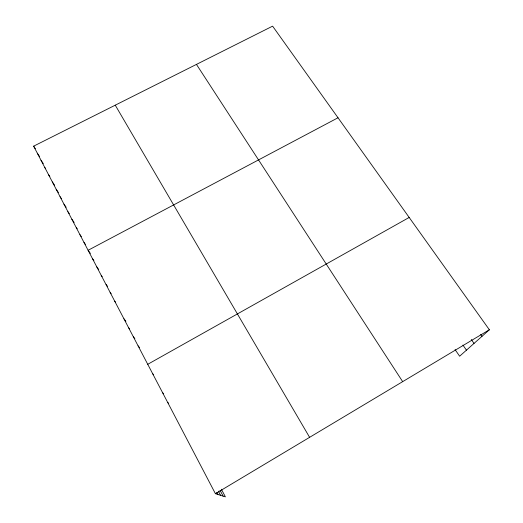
<?xml version="1.0" encoding="UTF-8"?>
<svg xmlns="http://www.w3.org/2000/svg" width="523" height="523" viewBox="0 0 523 523"><rect width="100%" height="100%" fill="white"/><g stroke="black" fill="none" stroke-linecap="round" stroke-linejoin="round"><path stroke-width="0.78" d="M221.379 489.24L225.393 496.85L215.417 493.692L33.635 146.165L272.607 26.15L489.365 329.771L459.639 356.215L455.075 349.586M215.417 493.692L489.365 329.771M147.741 364.302L409.182 217.45M338.015 117.767L88.099 250.282L90.394 253.42M167.635 402.337L168.654 403.344M162.588 392.688L163.647 393.78M152.638 373.67L153.651 374.782M138.079 345.834L139.582 347.599M133.319 336.734L134.862 338.584M128.599 327.718L129.56 328.889M123.931 318.788L125.906 321.24M114.72 301.176L115.668 302.392M110.176 292.494L111.151 293.756M106.136 284.499L107.509 286.297M101.227 275.379L102.162 276.615M96.807 266.939L98.716 269.489M92.434 258.571L93.892 260.546M83.987 242.43L85.386 244.359M79.914 234.637L81.34 236.612M76.325 227.544L77.221 228.799M71.873 219.255L74.155 222.471M480.676 334.406L482.016 336.302M67.898 211.665L69.291 213.639M471.275 339.466L474.034 343.408M63.963 204.14L66.166 207.285M60.06 196.681L61.4 198.603M462.933 345.088L466.451 350.155M56.19 189.28L58.452 192.542M52.352 181.945L54.64 185.266M48.547 174.669L49.855 176.578M44.769 167.452L45.658 168.746M41.029 160.299L43.265 163.588M37.316 153.2L39.578 156.547M33.635 146.165L35.361 148.728M196.452 64.394L402.671 381.646M115.25 105.175L309.609 437.333M220.091 490.371L223.125 496.131M218.385 491.149L220.582 495.327M216.836 492.444L217.901 494.477"/></g></svg>
